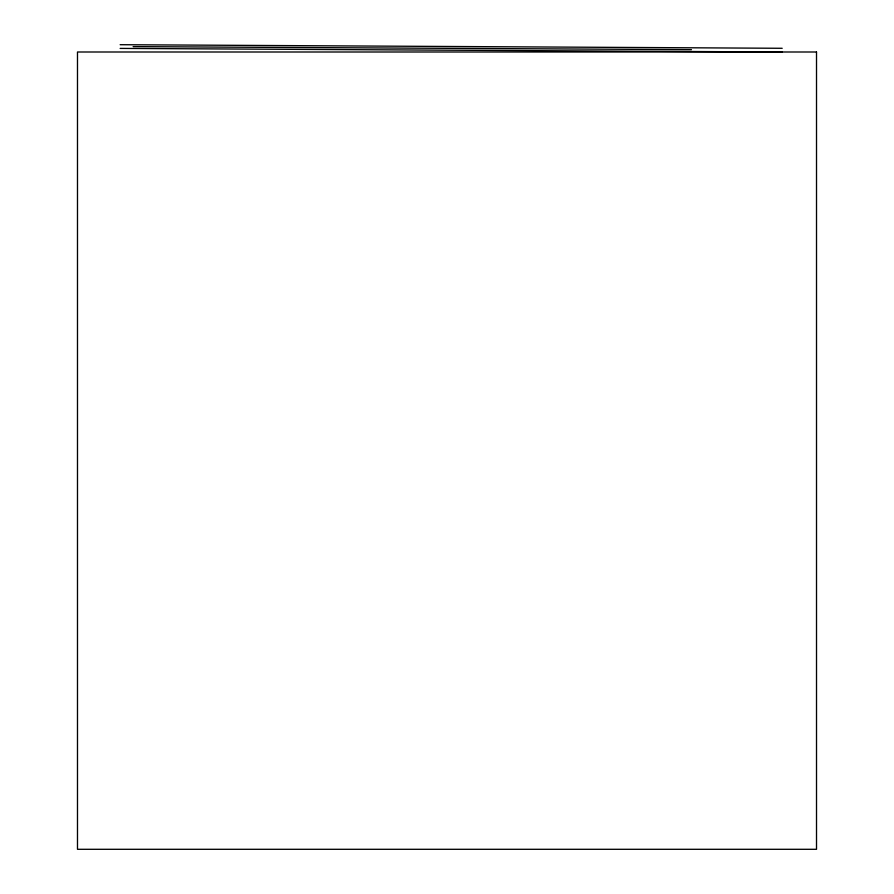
<?xml version="1.0" encoding="UTF-8"?>
<svg xmlns="http://www.w3.org/2000/svg" width="894" height="894" viewBox="0 0 894 894"><rect width="100%" height="100%" fill="white"/><g stroke="black" fill="none" stroke-linecap="round" stroke-linejoin="round"><path stroke-width="1.34" d="M120.142 44.7L782.205 48.287M133.117 46.622L691.442 49.651M120.142 48.41L782.205 51.997M816.513 51.997L77.487 51.997L77.487 849.3L816.513 849.3L816.513 51.997"/></g></svg>
